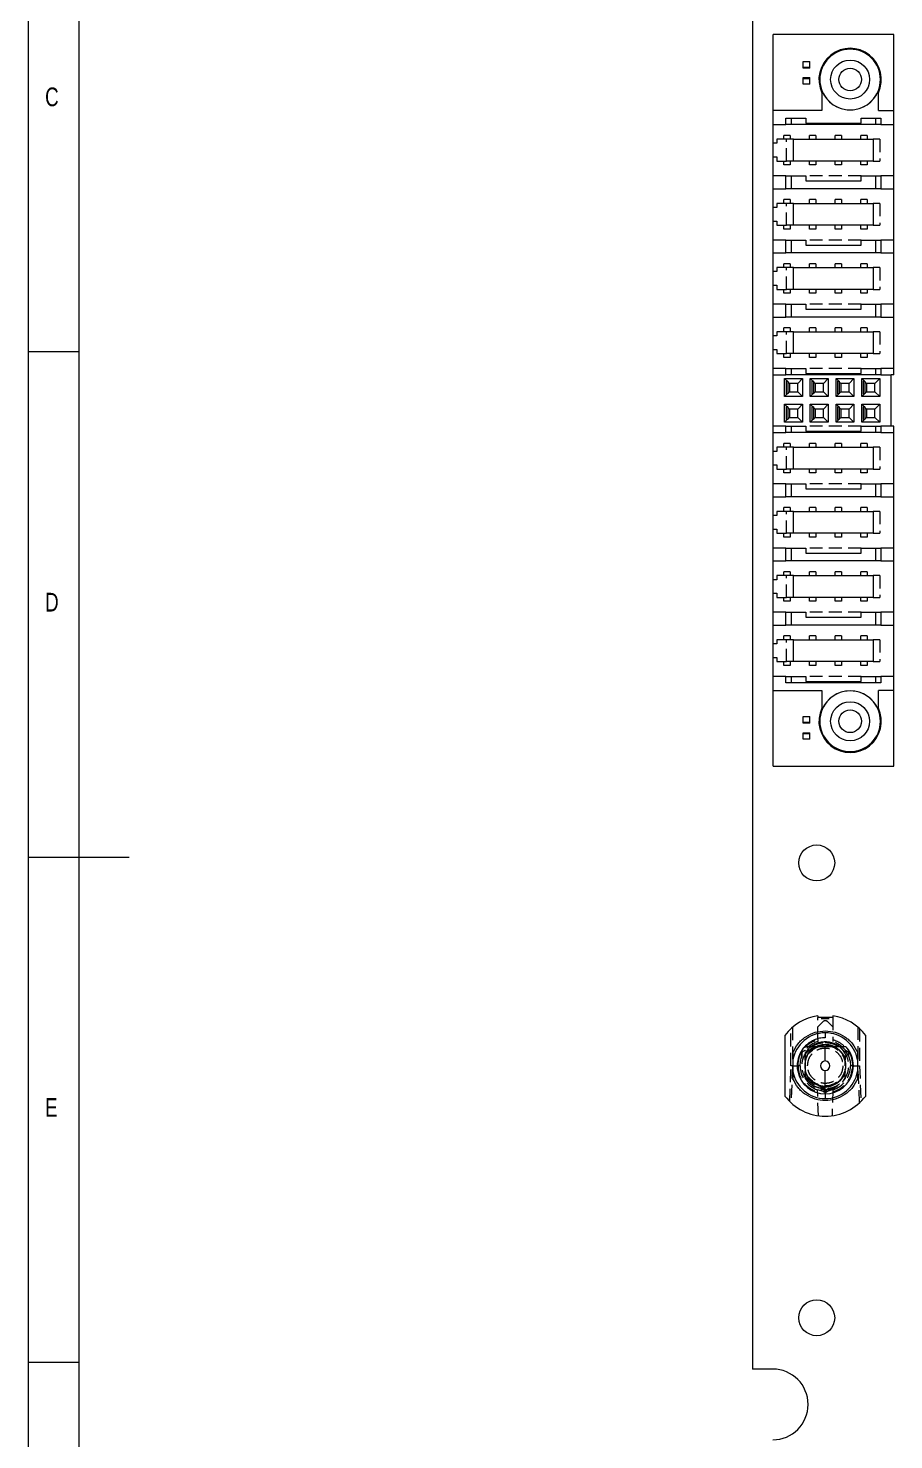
# Model space of a CAD drawing. Header units: millimetres. Extents: x 5 to 589, y 5 to 415.
# Drawn here: x 5 to 90.6, y 152.4 to 292 of the extents above; entities that cross this region are included whole.
import ezdxf

# ---------------------------------------------------------------- set-up
doc = ezdxf.new("R2010")
doc.units = ezdxf.units.MM
doc.linetypes.add('HIDDEN', pattern=[1.905, 1.27, -0.635])
doc.styles.add('SLDTEXTSTYLE0', font='TXT', dxfattribs={"width": 0.75})

msp = doc.modelspace()

# ---------------------------------------------------------------- linework, layer by layer
at = {"color": 7, "linetype": 'Continuous', "lineweight": 0}
for p, q in [((5, 415), (5, 5)), ((10, 410), (10, 10)), ((10, 260), (5, 260)), ((5, 210), (15, 210)), ((10, 160), (5, 160))]:
    msp.add_line(p, q, dxfattribs=at)
at = {"color": 7, "linetype": 'Continuous', "lineweight": 15}
for p, q in [((76.66, 308.32), (76.66, 159.36)), ((90.63, 291.4), (78.7, 291.4)), ((78.7, 283.91), (78.7, 291.4)), ((90.63, 283.91), (90.63, 291.4)), ((83.52, 285.85), (83.52, 283.91)), ((89.11, 283.91), (89.11, 285.85)), ((83.52, 283.91), (78.7, 283.91)), ((78.7, 226.51), (78.7, 283.91)), ((89.11, 283.91), (90.63, 283.91)), ((90.63, 257.75), (90.63, 283.91)), ((79.97, 282.51), (79.97, 283.15)), ((79.97, 283.15), (81.94, 283.15)), ((89.36, 282.51), (79.97, 282.51)), ((80.47, 283.15), (80.47, 282.51)), ((81.94, 283.15), (81.94, 282.64)), ((81.94, 282.64), (87.4, 282.64)), ((87.4, 283.15), (89.36, 283.15)), ((87.4, 282.64), (87.4, 283.15)), ((88.86, 282.51), (88.86, 283.15)), ((89.36, 283.15), (89.36, 282.51)), ((80.73, 278.89), (80.73, 281.05)), ((80.73, 281.05), (88.6, 281.05)), ((88.6, 281.05), (88.6, 278.89)), ((88.6, 278.89), (80.73, 278.89)), ((79.97, 276.16), (79.97, 277.43)), ((79.97, 277.43), (81.94, 277.43)), ((80.47, 277.43), (80.47, 276.16)), ((81.94, 277.43), (81.94, 276.93)), ((81.94, 276.93), (87.4, 276.93)), ((87.4, 276.93), (87.4, 277.43)), ((87.4, 277.43), (89.36, 277.43)), ((88.86, 276.16), (88.86, 277.43)), ((89.36, 277.43), (89.36, 276.16)), ((89.36, 276.16), (79.97, 276.16)), ((80.73, 272.54), (80.73, 274.7)), ((80.73, 274.7), (88.6, 274.7)), ((88.6, 274.7), (88.6, 272.54)), ((88.6, 272.54), (80.73, 272.54)), ((79.97, 269.81), (79.97, 271.08)), ((79.97, 271.08), (81.94, 271.08)), ((80.47, 271.08), (80.47, 269.81)), ((81.94, 271.08), (81.94, 270.58)), ((87.4, 270.58), (87.4, 271.08)), ((87.4, 271.08), (89.36, 271.08)), ((88.86, 269.81), (88.86, 271.08)), ((89.36, 271.08), (89.36, 269.81)), ((89.36, 269.81), (79.97, 269.81)), ((81.94, 270.58), (87.4, 270.58)), ((80.73, 266.19), (80.73, 268.35)), ((80.73, 268.35), (88.6, 268.35)), ((88.6, 268.35), (88.6, 266.19)), ((88.6, 266.19), (80.73, 266.19)), ((79.97, 263.46), (79.97, 264.73)), ((79.97, 264.73), (81.94, 264.73)), ((80.47, 264.73), (80.47, 263.46)), ((81.94, 264.73), (81.94, 264.23)), ((81.94, 264.23), (87.4, 264.23)), ((87.4, 264.73), (89.36, 264.73)), ((87.4, 264.23), (87.4, 264.73)), ((88.86, 263.46), (88.86, 264.73)), ((89.36, 264.73), (89.36, 263.46)), ((89.36, 263.46), (79.97, 263.46)), ((80.73, 259.84), (80.73, 262)), ((80.73, 262), (88.6, 262)), ((88.6, 262), (88.6, 259.84)), ((88.6, 259.84), (80.73, 259.84)), ((79.84, 255.59), (79.84, 257.37)), ((80.32, 256.89), (79.84, 257.37)), ((79.84, 257.37), (81.62, 257.37)), ((79.97, 257.75), (79.97, 258.38)), ((79.97, 258.38), (81.94, 258.38)), ((89.36, 257.75), (79.97, 257.75)), ((80.47, 258.38), (80.47, 257.75)), ((81.14, 256.89), (81.62, 257.37)), ((81.62, 257.37), (81.62, 255.59)), ((81.94, 258.38), (81.94, 257.88)), ((81.94, 257.88), (87.4, 257.88)), ((82.86, 256.89), (82.38, 257.37)), ((82.38, 257.37), (84.16, 257.37)), ((82.38, 255.59), (82.38, 257.37)), ((83.68, 256.89), (84.16, 257.37)), ((84.16, 257.37), (84.16, 255.59)), ((84.92, 255.59), (84.92, 257.37)), ((85.4, 256.89), (84.92, 257.37)), ((84.92, 257.37), (86.7, 257.37)), ((86.22, 256.89), (86.7, 257.37)), ((86.7, 257.37), (86.7, 255.59)), ((87.4, 258.38), (89.36, 258.38)), ((87.4, 257.88), (87.4, 258.38)), ((87.46, 255.59), (87.46, 257.37)), ((87.94, 256.89), (87.46, 257.37)), ((87.46, 257.37), (89.24, 257.37)), ((88.76, 256.89), (89.24, 257.37)), ((88.86, 257.75), (88.86, 258.38)), ((89.24, 257.37), (89.24, 255.59)), ((89.36, 258.38), (89.36, 257.75)), ((90.63, 257.75), (90.38, 257.75)), ((90.38, 252.67), (90.38, 257.75)), ((80.32, 256.07), (79.84, 255.59)), ((80.32, 256.89), (80.32, 256.07)), ((81.14, 256.89), (80.32, 256.89)), ((80.32, 256.07), (81.14, 256.07)), ((81.14, 256.07), (81.14, 256.89)), ((81.62, 255.59), (81.14, 256.07)), ((82.86, 256.07), (82.38, 255.59)), ((83.68, 256.89), (82.86, 256.89)), ((82.86, 256.89), (82.86, 256.07)), ((82.86, 256.07), (83.68, 256.07)), ((83.68, 256.07), (83.68, 256.89)), ((84.16, 255.59), (83.68, 256.07)), ((85.4, 256.07), (84.92, 255.59)), ((85.4, 256.89), (85.4, 256.07)), ((86.22, 256.89), (85.4, 256.89)), ((85.4, 256.07), (86.22, 256.07)), ((86.22, 256.07), (86.22, 256.89)), ((86.7, 255.59), (86.22, 256.07)), ((87.94, 256.07), (87.46, 255.59)), ((87.94, 256.89), (87.94, 256.07)), ((88.76, 256.89), (87.94, 256.89)), ((87.94, 256.07), (88.76, 256.07)), ((88.76, 256.07), (88.76, 256.89)), ((89.24, 255.59), (88.76, 256.07)), ((81.62, 255.59), (79.84, 255.59)), ((79.84, 253.05), (79.84, 254.83)), ((80.32, 254.35), (79.84, 254.83)), ((79.84, 254.83), (81.62, 254.83)), ((80.32, 254.35), (80.32, 253.53)), ((81.14, 254.35), (80.32, 254.35)), ((81.14, 254.35), (81.62, 254.83)), ((81.14, 253.53), (81.14, 254.35)), ((81.62, 254.83), (81.62, 253.05)), ((84.16, 255.59), (82.38, 255.59)), ((82.86, 254.35), (82.38, 254.83)), ((82.38, 254.83), (84.16, 254.83)), ((82.38, 253.05), (82.38, 254.83)), ((83.68, 254.35), (82.86, 254.35)), ((82.86, 254.35), (82.86, 253.53)), ((83.68, 254.35), (84.16, 254.83)), ((83.68, 253.53), (83.68, 254.35)), ((84.16, 254.83), (84.16, 253.05)), ((86.7, 255.59), (84.92, 255.59)), ((84.92, 253.05), (84.92, 254.83)), ((85.4, 254.35), (84.92, 254.83)), ((84.92, 254.83), (86.7, 254.83)), ((85.4, 254.35), (85.4, 253.53)), ((86.22, 254.35), (85.4, 254.35)), ((86.22, 254.35), (86.7, 254.83)), ((86.22, 253.53), (86.22, 254.35)), ((86.7, 254.83), (86.7, 253.05)), ((89.24, 255.59), (87.46, 255.59)), ((87.94, 254.35), (87.46, 254.83)), ((87.46, 254.83), (89.24, 254.83)), ((87.46, 253.05), (87.46, 254.83)), ((88.76, 254.35), (87.94, 254.35)), ((87.94, 254.35), (87.94, 253.53)), ((88.76, 254.35), (89.24, 254.83)), ((88.76, 253.53), (88.76, 254.35)), ((89.24, 254.83), (89.24, 253.05)), ((80.32, 253.53), (79.84, 253.05)), ((81.62, 253.05), (79.84, 253.05)), ((80.32, 253.53), (81.14, 253.53)), ((81.62, 253.05), (81.14, 253.53)), ((82.86, 253.53), (82.38, 253.05)), ((84.16, 253.05), (82.38, 253.05)), ((82.86, 253.53), (83.68, 253.53)), ((84.16, 253.05), (83.68, 253.53)), ((85.4, 253.53), (84.92, 253.05)), ((86.7, 253.05), (84.92, 253.05)), ((85.4, 253.53), (86.22, 253.53)), ((86.7, 253.05), (86.22, 253.53)), ((87.94, 253.53), (87.46, 253.05)), ((89.24, 253.05), (87.46, 253.05)), ((87.94, 253.53), (88.76, 253.53)), ((89.24, 253.05), (88.76, 253.53)), ((79.97, 252.03), (79.97, 252.67)), ((79.97, 252.67), (81.94, 252.67)), ((89.36, 252.03), (79.97, 252.03)), ((80.47, 252.67), (80.47, 252.03)), ((81.94, 252.67), (81.94, 252.16)), ((81.94, 252.16), (87.4, 252.16)), ((87.4, 252.16), (87.4, 252.67)), ((87.4, 252.67), (89.36, 252.67)), ((88.86, 252.03), (88.86, 252.67)), ((89.36, 252.67), (89.36, 252.03)), ((90.63, 252.67), (90.38, 252.67)), ((90.63, 226.51), (90.63, 252.67)), ((80.73, 248.41), (80.73, 250.57)), ((80.73, 250.57), (88.6, 250.57)), ((88.6, 250.57), (88.6, 248.41)), ((88.6, 248.41), (80.73, 248.41)), ((79.97, 245.68), (79.97, 246.95)), ((79.97, 246.95), (81.94, 246.95)), ((80.47, 246.95), (80.47, 245.68)), ((81.94, 246.95), (81.94, 246.45)), ((81.94, 246.45), (87.4, 246.45)), ((87.4, 246.95), (89.36, 246.95)), ((87.4, 246.45), (87.4, 246.95)), ((88.86, 245.68), (88.86, 246.95)), ((89.36, 246.95), (89.36, 245.68)), ((89.36, 245.68), (79.97, 245.68)), ((80.73, 242.06), (80.73, 244.22)), ((80.73, 244.22), (88.6, 244.22)), ((88.6, 244.22), (88.6, 242.06)), ((88.6, 242.06), (80.73, 242.06)), ((79.97, 239.33), (79.97, 240.6)), ((79.97, 240.6), (81.94, 240.6)), ((80.47, 240.6), (80.47, 239.33)), ((81.94, 240.6), (81.94, 240.1)), ((87.4, 240.6), (89.36, 240.6)), ((87.4, 240.1), (87.4, 240.6)), ((88.86, 239.33), (88.86, 240.6)), ((89.36, 240.6), (89.36, 239.33)), ((89.36, 239.33), (79.97, 239.33)), ((81.94, 240.1), (87.4, 240.1)), ((80.73, 235.71), (80.73, 237.87)), ((80.73, 237.87), (88.6, 237.87)), ((88.6, 237.87), (88.6, 235.71)), ((88.6, 235.71), (80.73, 235.71)), ((79.97, 232.98), (79.97, 234.25)), ((79.97, 234.25), (81.94, 234.25)), ((80.47, 234.25), (80.47, 232.98)), ((81.94, 234.25), (81.94, 233.75)), ((81.94, 233.75), (87.4, 233.75)), ((87.4, 234.25), (89.36, 234.25)), ((87.4, 233.75), (87.4, 234.25)), ((88.86, 232.98), (88.86, 234.25)), ((89.36, 234.25), (89.36, 232.98)), ((89.36, 232.98), (79.97, 232.98)), ((80.73, 231.52), (88.6, 231.52)), ((80.73, 229.36), (80.73, 231.52)), ((88.6, 231.52), (88.6, 229.36)), ((88.6, 229.36), (80.73, 229.36)), ((79.97, 227.27), (79.97, 227.9)), ((79.97, 227.9), (81.94, 227.9)), ((80.47, 227.9), (80.47, 227.27)), ((81.94, 227.9), (81.94, 227.4)), ((87.4, 227.9), (89.36, 227.9)), ((87.4, 227.4), (87.4, 227.9)), ((88.86, 227.27), (88.86, 227.9)), ((89.36, 227.9), (89.36, 227.27)), ((78.7, 226.51), (83.52, 226.51)), ((78.7, 219.01), (78.7, 226.51)), ((89.36, 227.27), (79.97, 227.27)), ((81.94, 227.4), (87.4, 227.4)), ((83.52, 226.51), (83.52, 224.57)), ((89.11, 224.57), (89.11, 226.51)), ((90.63, 226.51), (89.11, 226.51)), ((90.63, 219.01), (90.63, 226.51)), ((78.7, 219.01), (90.63, 219.01)), ((83.11, 194.32), (83.11, 194.15)), ((84.61, 194.15), (83.11, 194.15)), ((84.61, 194.32), (84.61, 194.15)), ((79.86, 192.38), (79.86, 186.38)), ((83.86, 192.63), (83.86, 192.15)), ((87.86, 186.38), (87.86, 192.38)), ((83.86, 189.84), (83.86, 191.25)), ((83.86, 186.6), (83.86, 188.91)), ((83.86, 186.6), (83.86, 186.13)), ((78.66, 159.36), (76.66, 159.36))]:
    msp.add_line(p, q, dxfattribs=at)
at = {"color": 7, "linetype": 'HIDDEN', "lineweight": 0}
for p, q in [((81.68, 288.09), (81.68, 288.74)), ((81.68, 288.74), (82.32, 288.74)), ((81.68, 288.18), (82.32, 288.18)), ((82.32, 288.09), (81.68, 288.09)), ((82.32, 288.09), (82.32, 288.74)), ((81.68, 286.5), (81.68, 287.15)), ((81.68, 287.15), (82.32, 287.15)), ((81.68, 287.06), (82.32, 287.06)), ((82.32, 286.5), (81.68, 286.5)), ((82.32, 286.5), (82.32, 287.15)), ((78.7, 282.51), (79.97, 282.51)), ((89.36, 282.51), (90.63, 282.51)), ((80.03, 281.05), (79.08, 281.05)), ((79.08, 281.05), (79.08, 280.65)), ((80.39, 281.43), (79.75, 281.43)), ((79.75, 281.05), (79.75, 281.43)), ((80.73, 281.05), (80.03, 281.05)), ((80.03, 278.89), (80.03, 281.05)), ((80.39, 281.43), (80.39, 281.05)), ((82.29, 281.05), (82.29, 281.43)), ((82.93, 281.43), (82.29, 281.43)), ((82.93, 281.43), (82.93, 281.05)), ((85.47, 281.43), (84.83, 281.43)), ((84.83, 281.05), (84.83, 281.43)), ((85.47, 281.43), (85.47, 281.05)), ((87.37, 281.05), (87.37, 281.43)), ((88.01, 281.43), (87.37, 281.43)), ((88.01, 281.43), (88.01, 281.05)), ((89.24, 281.05), (88.6, 281.05)), ((89.24, 281.05), (89.24, 278.89)), ((79.08, 280.65), (78.7, 280.65)), ((78.7, 279.3), (79.08, 279.3)), ((79.08, 279.3), (79.08, 278.89)), ((79.08, 278.89), (80.03, 278.89)), ((79.75, 278.51), (79.75, 278.89)), ((80.39, 278.51), (79.75, 278.51)), ((80.73, 278.89), (80.03, 278.89)), ((80.39, 278.89), (80.39, 278.51)), ((82.29, 278.51), (82.29, 278.89)), ((82.93, 278.51), (82.29, 278.51)), ((82.93, 278.89), (82.93, 278.51)), ((84.83, 278.51), (84.83, 278.89)), ((85.47, 278.51), (84.83, 278.51)), ((85.47, 278.89), (85.47, 278.51)), ((87.37, 278.51), (87.37, 278.89)), ((88.01, 278.51), (87.37, 278.51)), ((88.01, 278.89), (88.01, 278.51)), ((88.6, 278.89), (89.24, 278.89)), ((79.97, 277.43), (78.7, 277.43)), ((87.4, 277.43), (81.94, 277.43)), ((90.63, 277.43), (89.36, 277.43)), ((78.7, 276.16), (79.97, 276.16)), ((89.36, 276.16), (90.63, 276.16)), ((79.08, 274.3), (78.7, 274.3)), ((80.03, 274.7), (79.08, 274.7)), ((79.08, 274.7), (79.08, 274.3)), ((79.75, 274.7), (79.75, 275.08)), ((80.39, 275.08), (79.75, 275.08)), ((80.73, 274.7), (80.03, 274.7)), ((80.03, 272.54), (80.03, 274.7)), ((80.39, 275.08), (80.39, 274.7)), ((82.29, 274.7), (82.29, 275.08)), ((82.93, 275.08), (82.29, 275.08)), ((82.93, 275.08), (82.93, 274.7)), ((85.47, 275.08), (84.83, 275.08)), ((84.83, 274.7), (84.83, 275.08)), ((85.47, 275.08), (85.47, 274.7)), ((88.01, 275.08), (87.37, 275.08)), ((87.37, 274.7), (87.37, 275.08)), ((88.01, 275.08), (88.01, 274.7)), ((89.24, 274.7), (88.6, 274.7)), ((89.24, 274.7), (89.24, 272.54)), ((78.7, 272.95), (79.08, 272.95)), ((79.08, 272.95), (79.08, 272.54)), ((79.08, 272.54), (80.03, 272.54)), ((79.75, 272.16), (79.75, 272.54)), ((80.73, 272.54), (80.03, 272.54)), ((80.39, 272.54), (80.39, 272.16)), ((82.29, 272.16), (82.29, 272.54)), ((82.93, 272.54), (82.93, 272.16)), ((84.83, 272.16), (84.83, 272.54)), ((85.47, 272.54), (85.47, 272.16)), ((87.37, 272.16), (87.37, 272.54)), ((88.01, 272.54), (88.01, 272.16)), ((88.6, 272.54), (89.24, 272.54)), ((79.97, 271.08), (78.7, 271.08)), ((80.39, 272.16), (79.75, 272.16)), ((87.4, 271.08), (81.94, 271.08)), ((82.93, 272.16), (82.29, 272.16)), ((85.47, 272.16), (84.83, 272.16)), ((88.01, 272.16), (87.37, 272.16)), ((90.63, 271.08), (89.36, 271.08)), ((78.7, 269.81), (79.97, 269.81)), ((89.36, 269.81), (90.63, 269.81)), ((80.03, 268.35), (79.08, 268.35)), ((79.08, 268.35), (79.08, 267.95)), ((79.75, 268.35), (79.75, 268.73)), ((80.39, 268.73), (79.75, 268.73)), ((80.73, 268.35), (80.03, 268.35)), ((80.03, 266.19), (80.03, 268.35)), ((80.39, 268.73), (80.39, 268.35)), ((82.93, 268.73), (82.29, 268.73)), ((82.29, 268.35), (82.29, 268.73)), ((82.93, 268.73), (82.93, 268.35)), ((85.47, 268.73), (84.83, 268.73)), ((84.83, 268.35), (84.83, 268.73)), ((85.47, 268.73), (85.47, 268.35)), ((87.37, 268.35), (87.37, 268.73)), ((88.01, 268.73), (87.37, 268.73)), ((88.01, 268.73), (88.01, 268.35)), ((89.24, 268.35), (88.6, 268.35)), ((89.24, 268.35), (89.24, 266.19)), ((79.08, 267.95), (78.7, 267.95)), ((78.7, 266.6), (79.08, 266.6)), ((79.08, 266.6), (79.08, 266.19)), ((79.08, 266.19), (80.03, 266.19)), ((79.75, 265.81), (79.75, 266.19)), ((80.39, 265.81), (79.75, 265.81)), ((80.73, 266.19), (80.03, 266.19)), ((80.39, 266.19), (80.39, 265.81)), ((82.29, 265.81), (82.29, 266.19)), ((82.93, 265.81), (82.29, 265.81)), ((82.93, 266.19), (82.93, 265.81)), ((84.83, 265.81), (84.83, 266.19)), ((85.47, 265.81), (84.83, 265.81)), ((85.47, 266.19), (85.47, 265.81)), ((87.37, 265.81), (87.37, 266.19)), ((88.01, 265.81), (87.37, 265.81)), ((88.01, 266.19), (88.01, 265.81)), ((88.6, 266.19), (89.24, 266.19)), ((79.97, 264.73), (78.7, 264.73)), ((87.4, 264.73), (81.94, 264.73)), ((90.63, 264.73), (89.36, 264.73)), ((78.7, 263.46), (79.97, 263.46)), ((89.36, 263.46), (90.63, 263.46)), ((79.08, 261.6), (78.7, 261.6)), ((80.03, 262), (79.08, 262)), ((79.08, 262), (79.08, 261.6)), ((80.39, 262.38), (79.75, 262.38)), ((79.75, 262), (79.75, 262.38)), ((80.03, 259.84), (80.03, 262)), ((80.73, 262), (80.03, 262)), ((80.39, 262.38), (80.39, 262)), ((82.93, 262.38), (82.29, 262.38)), ((82.29, 262), (82.29, 262.38)), ((82.93, 262.38), (82.93, 262)), ((84.83, 262), (84.83, 262.38)), ((85.47, 262.38), (84.83, 262.38)), ((85.47, 262.38), (85.47, 262)), ((87.37, 262), (87.37, 262.38)), ((88.01, 262.38), (87.37, 262.38)), ((88.01, 262.38), (88.01, 262)), ((89.24, 262), (88.6, 262)), ((89.24, 262), (89.24, 259.84)), ((78.7, 260.25), (79.08, 260.25)), ((79.08, 260.25), (79.08, 259.84)), ((79.08, 259.84), (80.03, 259.84)), ((79.75, 259.46), (79.75, 259.84)), ((80.73, 259.84), (80.03, 259.84)), ((80.39, 259.84), (80.39, 259.46)), ((82.29, 259.46), (82.29, 259.84)), ((82.93, 259.84), (82.93, 259.46)), ((84.83, 259.46), (84.83, 259.84)), ((85.47, 259.84), (85.47, 259.46)), ((87.37, 259.46), (87.37, 259.84)), ((88.01, 259.84), (88.01, 259.46)), ((88.6, 259.84), (89.24, 259.84)), ((80.39, 259.46), (79.75, 259.46)), ((82.93, 259.46), (82.29, 259.46)), ((85.47, 259.46), (84.83, 259.46)), ((88.01, 259.46), (87.37, 259.46)), ((79.97, 258.38), (78.7, 258.38)), ((78.7, 257.75), (79.97, 257.75)), ((80.16, 257.1), (79.98, 257.1)), ((79.98, 257.1), (79.98, 255.86)), ((80.16, 257.1), (80.16, 255.86)), ((87.4, 258.38), (81.94, 258.38)), ((82.7, 257.1), (82.52, 257.1)), ((82.52, 257.1), (82.52, 255.86)), ((82.7, 257.1), (82.7, 255.86)), ((85.24, 257.1), (85.06, 257.1)), ((85.06, 257.1), (85.06, 255.86)), ((85.24, 257.1), (85.24, 255.86)), ((87.78, 257.1), (87.6, 257.1)), ((87.6, 257.1), (87.6, 255.86)), ((87.78, 257.1), (87.78, 255.86)), ((90.63, 258.38), (89.36, 258.38)), ((89.36, 257.75), (90.38, 257.75)), ((80.16, 255.86), (79.98, 255.86)), ((82.7, 255.86), (82.52, 255.86)), ((85.24, 255.86), (85.06, 255.86)), ((87.78, 255.86), (87.6, 255.86)), ((80.16, 254.56), (79.98, 254.56)), ((79.98, 254.56), (79.98, 253.32)), ((80.16, 254.56), (80.16, 253.32)), ((82.7, 254.56), (82.52, 254.56)), ((82.52, 254.56), (82.52, 253.32)), ((82.7, 254.56), (82.7, 253.32)), ((85.24, 254.56), (85.06, 254.56)), ((85.06, 254.56), (85.06, 253.32)), ((85.24, 254.56), (85.24, 253.32)), ((87.78, 254.56), (87.6, 254.56)), ((87.6, 254.56), (87.6, 253.32)), ((87.78, 254.56), (87.78, 253.32)), ((80.16, 253.32), (79.98, 253.32)), ((82.7, 253.32), (82.52, 253.32)), ((85.24, 253.32), (85.06, 253.32)), ((87.78, 253.32), (87.6, 253.32)), ((79.97, 252.67), (78.7, 252.67)), ((78.7, 252.03), (79.97, 252.03)), ((87.4, 252.67), (81.94, 252.67)), ((90.38, 252.67), (89.36, 252.67)), ((89.36, 252.03), (90.63, 252.03)), ((79.08, 250.17), (78.7, 250.17)), ((80.03, 250.57), (79.08, 250.57)), ((79.08, 250.57), (79.08, 250.17)), ((79.75, 250.57), (79.75, 250.95)), ((80.39, 250.95), (79.75, 250.95)), ((80.03, 248.41), (80.03, 250.57)), ((80.73, 250.57), (80.03, 250.57)), ((80.39, 250.95), (80.39, 250.57)), ((82.93, 250.95), (82.29, 250.95)), ((82.29, 250.57), (82.29, 250.95)), ((82.93, 250.95), (82.93, 250.57)), ((85.47, 250.95), (84.83, 250.95)), ((84.83, 250.57), (84.83, 250.95)), ((85.47, 250.95), (85.47, 250.57)), ((87.37, 250.57), (87.37, 250.95)), ((88.01, 250.95), (87.37, 250.95)), ((88.01, 250.95), (88.01, 250.57)), ((89.24, 250.57), (88.6, 250.57)), ((89.24, 250.57), (89.24, 248.41)), ((78.7, 248.82), (79.08, 248.82)), ((79.08, 248.82), (79.08, 248.41)), ((79.08, 248.41), (80.03, 248.41)), ((79.75, 248.03), (79.75, 248.41)), ((80.39, 248.03), (79.75, 248.03)), ((80.73, 248.41), (80.03, 248.41)), ((80.39, 248.41), (80.39, 248.03)), ((82.29, 248.03), (82.29, 248.41)), ((82.93, 248.03), (82.29, 248.03)), ((82.93, 248.41), (82.93, 248.03)), ((84.83, 248.03), (84.83, 248.41)), ((85.47, 248.03), (84.83, 248.03)), ((85.47, 248.41), (85.47, 248.03)), ((87.37, 248.03), (87.37, 248.41)), ((88.01, 248.03), (87.37, 248.03)), ((88.01, 248.41), (88.01, 248.03)), ((88.6, 248.41), (89.24, 248.41)), ((79.97, 246.95), (78.7, 246.95)), ((87.4, 246.95), (81.94, 246.95)), ((90.63, 246.95), (89.36, 246.95)), ((78.7, 245.68), (79.97, 245.68)), ((80.39, 244.6), (79.75, 244.6)), ((79.75, 244.22), (79.75, 244.6)), ((80.39, 244.6), (80.39, 244.22)), ((82.29, 244.22), (82.29, 244.6)), ((82.93, 244.6), (82.29, 244.6)), ((82.93, 244.6), (82.93, 244.22)), ((84.83, 244.22), (84.83, 244.6)), ((85.47, 244.6), (84.83, 244.6)), ((85.47, 244.6), (85.47, 244.22)), ((87.37, 244.22), (87.37, 244.6)), ((88.01, 244.6), (87.37, 244.6)), ((88.01, 244.6), (88.01, 244.22)), ((89.36, 245.68), (90.63, 245.68)), ((79.08, 243.82), (78.7, 243.82)), ((80.03, 244.22), (79.08, 244.22)), ((79.08, 244.22), (79.08, 243.82)), ((80.73, 244.22), (80.03, 244.22)), ((80.03, 242.06), (80.03, 244.22)), ((89.24, 244.22), (88.6, 244.22)), ((89.24, 244.22), (89.24, 242.06)), ((78.7, 242.47), (79.08, 242.47)), ((79.08, 242.47), (79.08, 242.06)), ((79.08, 242.06), (80.03, 242.06)), ((79.75, 241.68), (79.75, 242.06)), ((80.39, 241.68), (79.75, 241.68)), ((80.73, 242.06), (80.03, 242.06)), ((80.39, 242.06), (80.39, 241.68)), ((82.29, 241.68), (82.29, 242.06)), ((82.93, 241.68), (82.29, 241.68)), ((82.93, 242.06), (82.93, 241.68)), ((84.83, 241.68), (84.83, 242.06)), ((85.47, 241.68), (84.83, 241.68)), ((85.47, 242.06), (85.47, 241.68)), ((87.37, 241.68), (87.37, 242.06)), ((88.01, 241.68), (87.37, 241.68)), ((88.01, 242.06), (88.01, 241.68)), ((88.6, 242.06), (89.24, 242.06)), ((79.97, 240.6), (78.7, 240.6)), ((87.4, 240.6), (81.94, 240.6)), ((90.63, 240.6), (89.36, 240.6)), ((78.7, 239.33), (79.97, 239.33)), ((89.36, 239.33), (90.63, 239.33)), ((79.08, 237.47), (78.7, 237.47)), ((79.08, 237.87), (79.08, 237.47)), ((80.03, 237.87), (79.08, 237.87)), ((80.39, 238.25), (79.75, 238.25)), ((79.75, 237.87), (79.75, 238.25)), ((80.73, 237.87), (80.03, 237.87)), ((80.03, 235.71), (80.03, 237.87)), ((80.39, 238.25), (80.39, 237.87)), ((82.29, 237.87), (82.29, 238.25)), ((82.93, 238.25), (82.29, 238.25)), ((82.93, 238.25), (82.93, 237.87)), ((85.47, 238.25), (84.83, 238.25)), ((84.83, 237.87), (84.83, 238.25)), ((85.47, 238.25), (85.47, 237.87)), ((87.37, 237.87), (87.37, 238.25)), ((88.01, 238.25), (87.37, 238.25)), ((88.01, 238.25), (88.01, 237.87)), ((89.24, 237.87), (88.6, 237.87)), ((89.24, 237.87), (89.24, 235.71)), ((78.7, 236.12), (79.08, 236.12)), ((79.08, 236.12), (79.08, 235.71)), ((79.08, 235.71), (80.03, 235.71)), ((79.75, 235.33), (79.75, 235.71)), ((80.39, 235.33), (79.75, 235.33)), ((80.73, 235.71), (80.03, 235.71)), ((80.39, 235.71), (80.39, 235.33)), ((82.29, 235.33), (82.29, 235.71)), ((82.93, 235.33), (82.29, 235.33)), ((82.93, 235.71), (82.93, 235.33)), ((84.83, 235.33), (84.83, 235.71)), ((85.47, 235.33), (84.83, 235.33)), ((85.47, 235.71), (85.47, 235.33)), ((87.37, 235.33), (87.37, 235.71)), ((88.01, 235.33), (87.37, 235.33)), ((88.01, 235.71), (88.01, 235.33)), ((88.6, 235.71), (89.24, 235.71)), ((79.97, 234.25), (78.7, 234.25)), ((87.4, 234.25), (81.94, 234.25)), ((90.63, 234.25), (89.36, 234.25)), ((78.7, 232.98), (79.97, 232.98)), ((80.39, 231.9), (79.75, 231.9)), ((79.75, 231.52), (79.75, 231.9)), ((80.39, 231.9), (80.39, 231.52)), ((82.29, 231.52), (82.29, 231.9)), ((82.93, 231.9), (82.29, 231.9)), ((82.93, 231.9), (82.93, 231.52)), ((84.83, 231.52), (84.83, 231.9)), ((85.47, 231.9), (84.83, 231.9)), ((85.47, 231.9), (85.47, 231.52)), ((87.37, 231.52), (87.37, 231.9)), ((88.01, 231.9), (87.37, 231.9)), ((88.01, 231.9), (88.01, 231.52)), ((89.36, 232.98), (90.63, 232.98)), ((79.08, 231.12), (78.7, 231.12)), ((79.08, 231.52), (79.08, 231.12)), ((80.03, 231.52), (79.08, 231.52)), ((80.73, 231.52), (80.03, 231.52)), ((80.03, 229.36), (80.03, 231.52)), ((89.24, 231.52), (88.6, 231.52)), ((89.24, 231.52), (89.24, 229.36)), ((78.7, 229.77), (79.08, 229.77)), ((79.08, 229.77), (79.08, 229.36)), ((79.08, 229.36), (80.03, 229.36)), ((79.75, 228.98), (79.75, 229.36)), ((80.73, 229.36), (80.03, 229.36)), ((80.39, 229.36), (80.39, 228.98)), ((82.29, 228.98), (82.29, 229.36)), ((82.93, 229.36), (82.93, 228.98)), ((84.83, 228.98), (84.83, 229.36)), ((85.47, 229.36), (85.47, 228.98)), ((87.37, 228.98), (87.37, 229.36)), ((88.01, 229.36), (88.01, 228.98)), ((88.6, 229.36), (89.24, 229.36)), ((79.97, 227.9), (78.7, 227.9)), ((80.39, 228.98), (79.75, 228.98)), ((87.4, 227.9), (81.94, 227.9)), ((82.93, 228.98), (82.29, 228.98)), ((85.47, 228.98), (84.83, 228.98)), ((88.01, 228.98), (87.37, 228.98)), ((90.63, 227.9), (89.36, 227.9)), ((81.68, 223.92), (82.32, 223.92)), ((81.68, 223.27), (81.68, 223.92)), ((82.32, 223.27), (82.32, 223.92)), ((81.68, 223.36), (82.32, 223.36)), ((82.32, 223.27), (81.68, 223.27)), ((81.68, 222.33), (82.32, 222.33)), ((81.68, 221.68), (81.68, 222.33)), ((81.68, 222.24), (82.32, 222.24)), ((82.32, 221.68), (82.32, 222.33)), ((82.32, 221.68), (81.68, 221.68)), ((83.11, 191.97), (83.11, 194.15)), ((84.61, 194.15), (84.61, 191.97)), ((80.46, 189.38), (80.46, 193.05)), ((80.61, 193.18), (80.61, 190.03)), ((83.11, 193.21), (83.68, 193.79)), ((84.03, 193.79), (84.61, 193.21)), ((87.11, 190.03), (87.11, 193.18)), ((87.25, 193.05), (87.25, 189.38)), ((81.55, 190.34), (81.49, 190.14)), ((81.55, 190.34), (81.55, 190.65)), ((82.07, 190.88), (81.88, 190.65)), ((82.03, 190.83), (81.88, 190.65)), ((81.88, 190.65), (81.88, 189.69)), ((81.88, 190.38), (81.88, 190.03)), ((81.88, 190.03), (81.88, 190.38)), ((82.04, 190.34), (81.88, 190.03)), ((81.88, 189.94), (82.03, 190.26)), ((82.03, 190.26), (81.88, 189.94)), ((85.25, 191.27), (85.83, 190.65)), ((85.54, 190.6), (85.83, 190.03)), ((85.54, 190.6), (85.83, 190.03)), ((85.83, 190.65), (85.63, 190.89)), ((85.67, 190.28), (85.83, 189.94)), ((85.83, 189.94), (85.67, 190.28)), ((85.83, 190.03), (85.71, 190.27)), ((85.83, 190.38), (85.83, 190.03)), ((85.84, 190.9), (86.12, 190.74)), ((86.17, 190.34), (85.84, 190.9)), ((80.34, 185.83), (80.46, 189.38)), ((80.61, 189.38), (80.46, 189.38)), ((80.61, 189.38), (80.48, 185.69)), ((80.61, 189.38), (81.16, 189.38)), ((81.36, 189.38), (81.16, 189.38)), ((81.88, 189.69), (81.88, 189.06)), ((81.88, 189.06), (81.88, 188.31)), ((82.14, 188.26), (81.88, 188.81)), ((81.88, 188.81), (82.14, 188.26)), ((82.14, 188.26), (81.88, 188.81)), ((81.88, 188.81), (82.14, 188.26)), ((81.88, 188.73), (81.88, 188.11)), ((81.88, 188.31), (81.88, 188.73)), ((81.88, 188.73), (82.09, 188.32)), ((85.83, 188.81), (85.47, 188.11)), ((85.83, 188.73), (85.57, 188.21)), ((85.57, 188.21), (85.83, 188.73)), ((85.83, 188.73), (85.57, 188.21)), ((85.83, 188.81), (85.58, 188.28)), ((85.58, 188.28), (85.83, 188.81)), ((85.83, 188.81), (85.58, 188.28)), ((85.58, 188.28), (85.83, 188.81)), ((85.6, 188.28), (85.83, 188.73)), ((85.83, 188.81), (85.61, 188.34)), ((85.61, 188.34), (85.83, 188.81)), ((85.83, 189.69), (85.83, 189.94)), ((85.83, 189.46), (85.83, 189.69)), ((85.83, 189.38), (85.83, 189.65)), ((85.83, 188.81), (85.83, 189.06)), ((85.83, 188.11), (85.83, 188.73)), ((86.56, 189.38), (86.36, 189.38)), ((86.56, 189.38), (87.11, 189.38)), ((86.58, 188.85), (86.58, 188.85)), ((87.24, 185.69), (87.11, 189.38)), ((87.11, 189.38), (87.25, 189.38)), ((87.25, 189.38), (87.38, 185.83)), ((81.88, 188.11), (82.11, 187.83)), ((82.4, 187.55), (82.68, 187.34)), ((85.67, 187.91), (85.83, 188.11)), ((85.72, 187.97), (85.83, 188.11)), ((85.83, 188.38), (85.83, 188.11)), ((83.06, 187.02), (83.53, 186.9)), ((83.18, 184.42), (83.09, 187)), ((83.53, 186.9), (83.09, 187)), ((83.81, 186.74), (83.53, 186.9)), ((83.53, 186.9), (84.18, 186.9)), ((83.59, 187.06), (83.86, 187.03)), ((83.86, 187.03), (84.18, 187.07)), ((83.86, 187.03), (84.17, 187.07)), ((84.18, 186.9), (83.91, 186.74)), ((84.18, 186.9), (84.87, 187.12)), ((84.62, 187), (84.18, 186.9)), ((84.62, 187), (84.53, 184.42))]:
    msp.add_line(p, q, dxfattribs=at)
at = {"color": 7, "linetype": 'HIDDEN', "lineweight": 0, "flags": 128}
for points in [[(81.36, 189.38), (81.4, 189.84), (81.55, 190.34)], [(81.88, 190.65), (81.88, 190.65)], [(81.88, 190.65), (81.88, 190.65)], [(81.88, 190.65), (81.88, 190.65)], [(81.88, 190.65), (81.88, 190.65)], [(81.88, 190.65), (81.88, 190.65)], [(81.88, 190.65), (81.88, 190.65)], [(81.88, 190.65), (81.88, 190.65)], [(81.88, 190.65), (81.88, 190.65)], [(83.08, 191.31), (83.11, 191.31), (83.12, 191.31), (83.12, 191.31), (83.12, 191.31), (83.12, 191.31), (83.12, 191.31), (83.12, 191.31), (83.12, 191.31), (83.12, 191.31), (83.12, 191.31), (83.12, 191.31), (83.12, 191.31), (83.12, 191.31), (83.12, 191.31), (83.12, 191.31), (83.12, 191.31), (83.12, 191.31), (83.12, 191.31), (83.12, 191.31), (83.12, 191.31), (83.12, 191.31), (83.12, 191.31), (83.12, 191.31), (83.12, 191.31), (83.12, 191.31), (83.12, 191.31), (83.12, 191.31), (83.12, 191.31), (83.12, 191.31), (83.12, 191.31), (83.12, 191.31), (82.99, 191.24), (82.83, 191.16)], [(85.83, 190.65), (85.83, 190.65)], [(86.17, 190.34), (86.31, 189.84), (86.36, 189.37)], [(81.88, 189.69), (81.88, 189.69)], [(81.88, 189.06), (81.88, 189.06)], [(85.83, 189.94), (85.83, 189.94)], [(85.83, 189.94), (85.83, 189.94)], [(85.83, 189.94), (85.83, 189.94)], [(85.83, 189.94), (85.83, 189.94)], [(85.83, 189.94), (85.83, 189.94)], [(85.83, 188.81), (85.83, 188.81)], [(85.83, 188.81), (85.83, 188.81)], [(85.83, 188.81), (85.83, 188.81)], [(85.83, 188.81), (85.83, 188.81)], [(85.83, 188.81), (85.83, 188.81)], [(85.83, 188.81), (85.83, 188.81)], [(85.83, 188.81), (85.83, 188.81)], [(85.83, 188.81), (85.83, 188.81)], [(81.88, 188.11), (81.88, 188.11)], [(81.88, 188.11), (81.88, 188.11)], [(81.88, 188.11), (81.88, 188.11)], [(81.88, 188.11), (81.88, 188.11)], [(81.88, 188.11), (81.88, 188.11)], [(81.88, 188.11), (81.88, 188.11)], [(81.88, 188.11), (81.88, 188.11)], [(82.08, 188.35), (82.08, 188.35)], [(82.83, 187.6), (82.83, 187.6)], [(85.83, 188.11), (85.83, 188.11)]]:
    msp.add_lwpolyline(points, dxfattribs=at)
at = {"color": 7, "linetype": 'Continuous', "lineweight": 15}
for centre, radius in [((86.32, 286.96), 1.93), ((86.32, 286.96), 1.12), ((86.32, 223.46), 1.93), ((86.32, 223.46), 1.12), ((83.01, 209.44), 1.78), ((83.01, 164.44), 1.78)]:
    msp.add_circle(centre, radius, dxfattribs=at)
at = {"color": 7, "linetype": 'HIDDEN', "lineweight": 0}
msp.add_circle((83.86, 189.38), 2, dxfattribs=at)
at = {"color": 7, "linetype": 'Continuous', "lineweight": 15}
for centre, radius, start, end in [((86.32, 286.96), 3.09, 334.8704, 205.1296), ((86.32, 286.96), 3, 90, 270), ((86.32, 286.96), 3, 270, 90), ((86.32, 286.96), 3.01, 201.649, 338.351), ((86.32, 223.46), 3, 90, 270), ((86.32, 223.46), 3.01, 21.649, 158.351), ((86.32, 223.46), 3, 270, 90), ((86.32, 223.46), 3.09, 154.8704, 25.1296), ((83.86, 189.38), 5, 98.6269, 143.1301), ((83.86, 189.38), 5, 36.8699, 81.3731), ((83.86, 189.38), 3.25, 90, 169.9367), ((83.86, 189.38), 3.25, 10.0633, 90), ((83.86, 189.38), 2.78, 137.4934, 169.1071), ((83.86, 189.38), 2.78, 10.8932, 42.5066), ((83.86, 189.38), 3.25, 190.0633, 270), ((83.86, 189.38), 2.78, 169.1067, 190.8938), ((83.86, 189.38), 2.78, 190.8929, 270), ((83.86, 189.38), 0.465, 90, 270), ((83.86, 189.38), 0.465, 270, 90), ((83.86, 189.38), 2.78, 270, 349.1071), ((83.86, 189.38), 3.25, 270, 349.9367), ((83.86, 189.38), 2.78, 349.1068, 10.8929), ((83.86, 189.38), 5, 216.8699, 323.1301), ((78.66, 155.86), 3.5, 270, 90)]:
    msp.add_arc(centre, radius, start, end, dxfattribs=at)
at = {"color": 7, "linetype": 'HIDDEN', "lineweight": 0}
for radius, start, end in [(2.5, 107.4576, 142.5798), (2.35, 53.5058, 147.1851), (2.5, 37.4202, 72.5424), (2.5, 180, 252.1843), (2.5, 287.8157, 0)]:
    msp.add_arc((83.86, 189.38), radius, start, end, dxfattribs=at)
at = {"color": 7, "linetype": 'Continuous', "lineweight": 15}
for points, knots in [([(80.66, 190.67), (80.81, 190.97), (81.12, 191.58), (81.9, 192.28), (82.84, 192.74), (83.53, 192.8), (83.86, 192.83)], [0, 0, 0, 0, 0.244391, 0.499999, 0.755608, 1, 1, 1, 1]), ([(83.86, 192.83), (84.2, 192.8), (84.88, 192.74), (85.82, 192.28), (86.6, 191.58), (86.91, 190.97), (87.06, 190.67)], [0, 0, 0, 0, 0.244423, 0.499998, 0.755576, 1, 1, 1, 1]), ([(83.86, 192.15), (83.67, 192.14), (83.28, 192.12), (82.73, 191.93), (82.23, 191.65), (81.95, 191.39), (81.81, 191.25)], [0, 0, 0, 0, 0.249998, 0.5, 0.750002, 1, 1, 1, 1]), ([(80.66, 190.67), (80.66, 190.53), (80.66, 190.36), (80.66, 190.17), (80.66, 190.09), (80.66, 190.03), (80.66, 189.99), (80.66, 189.97), (80.66, 189.95), (80.66, 189.95), (80.66, 189.95), (80.66, 189.95)], [0, 0, 0, 0, 0.52193, 0.674704, 0.779639, 0.851731, 0.901666, 0.954564, 0.975881, 0.993095, 1, 1, 1, 1]), ([(83.86, 191.25), (83.66, 191.25), (83.16, 191.25), (82.48, 191.25), (82.03, 191.25), (81.81, 191.25)], [0, 0, 0, 0, 0.246527, 0.63814, 1, 1, 1, 1]), ([(85.9, 191.25), (85.47, 191.25), (84.86, 191.25), (84.07, 191.25), (83.86, 191.25)], [0, 0, 0, 0, 0.725759, 1, 1, 1, 1]), ([(87.06, 190.67), (87.06, 190.53), (87.06, 190.36), (87.06, 190.17), (87.06, 190.09), (87.06, 190.03), (87.06, 189.99), (87.06, 189.97), (87.06, 189.95), (87.06, 189.95), (87.06, 189.95), (87.06, 189.95)], [0, 0, 0, 0, 0.52193, 0.674704, 0.779639, 0.851731, 0.901666, 0.954564, 0.975881, 0.993095, 1, 1, 1, 1]), ([(80.66, 189.95), (80.66, 189.77), (80.66, 189.42), (80.66, 189.03), (80.66, 188.83), (80.66, 188.81)], [0, 0, 0, 0, 0.469102, 0.939615, 1, 1, 1, 1]), ([(80.66, 188.81), (80.66, 188.81), (80.66, 188.81), (80.66, 188.8), (80.66, 188.75), (80.66, 188.56), (80.66, 188.32), (80.66, 188.13), (80.66, 188.09)], [0, 0, 0, 0, 0.01693, 0.039302, 0.081695, 0.236196, 0.85216, 1, 1, 1, 1]), ([(81.13, 189.9), (81.13, 189.61), (81.13, 189.26), (81.13, 188.92), (81.13, 188.85)], [0, 0, 0, 0, 0.821496, 1, 1, 1, 1]), ([(86.58, 188.85), (86.58, 189.14), (86.58, 189.5), (86.58, 189.84), (86.58, 189.9)], [0, 0, 0, 0, 0.821487, 1, 1, 1, 1]), ([(87.06, 189.95), (87.06, 189.77), (87.06, 189.42), (87.06, 189.03), (87.06, 188.83), (87.06, 188.81)], [0, 0, 0, 0, 0.469102, 0.939615, 1, 1, 1, 1]), ([(87.06, 188.81), (87.06, 188.81), (87.06, 188.81), (87.06, 188.8), (87.06, 188.75), (87.06, 188.56), (87.06, 188.32), (87.06, 188.13), (87.06, 188.09)], [0, 0, 0, 0, 0.01693, 0.039302, 0.081695, 0.236196, 0.85216, 1, 1, 1, 1]), ([(87.06, 188.09), (86.91, 187.79), (86.6, 187.18), (85.81, 186.48), (84.87, 186.03), (83.86, 185.88), (82.84, 186.03), (81.9, 186.48), (81.12, 187.18), (80.81, 187.79), (80.66, 188.09)], [0, 0, 0, 0, 0.122203, 0.25, 0.377796, 0.5, 0.622203, 0.75, 0.877797, 1, 1, 1, 1])]:
    msp.add_open_spline(points, degree=3, knots=knots, dxfattribs=at)
at = {"color": 7, "linetype": 'HIDDEN', "lineweight": 0}
for points, knots in [([(83.46, 194.05), (83.46, 194.05), (83.47, 194.05), (83.57, 194.05), (83.7, 194.05), (83.86, 194.05), (84.01, 194.05), (84.15, 194.05), (84.24, 194.05), (84.25, 194.05), (84.26, 194.05)], [0, 0, 0, 0, 0.125, 0.250001, 0.375004, 0.499998, 0.625003, 0.749997, 0.874998, 1, 1, 1, 1]), ([(83.68, 193.79), (83.71, 193.81), (83.76, 193.85), (83.86, 193.87), (83.96, 193.85), (84.01, 193.81), (84.03, 193.79)], [0, 0, 0, 0, 0.250007, 0.5, 0.749993, 1, 1, 1, 1]), ([(81.16, 189.38), (81.18, 189.66), (81.24, 190.24), (81.66, 191.03), (82.3, 191.66), (82.84, 191.87), (83.11, 191.97)], [0, 0, 0, 0, 0.243394, 0.500001, 0.756609, 1, 1, 1, 1]), ([(83.86, 187.08), (83.57, 187.11), (83.12, 187.16), (82.59, 187.44), (82.22, 187.74), (81.92, 188.11), (81.64, 188.64), (81.5, 189.38), (81.64, 190.11), (81.92, 190.65), (82.22, 191.02), (82.58, 191.31), (83.12, 191.6), (83.57, 191.65), (83.86, 191.68)], [0, 0, 0, 0, 0.11972, 0.184823, 0.25, 0.315102, 0.380279, 0.5, 0.619721, 0.684823, 0.75, 0.815101, 0.88028, 1, 1, 1, 1]), ([(85.83, 190.65), (85.71, 190.81), (85.48, 191.12), (84.99, 191.46), (84.44, 191.68), (83.86, 191.75), (83.27, 191.68), (82.72, 191.46), (82.24, 191.12), (82, 190.81), (81.88, 190.65)], [0, 0, 0, 0, 0.125, 0.249999, 0.375001, 0.5, 0.624999, 0.749999, 0.875, 1, 1, 1, 1]), ([(85.39, 190.75), (85.29, 190.86), (85.04, 191.13), (84.5, 191.39), (83.86, 191.49), (83.2, 191.39), (82.62, 191.09), (82.14, 190.63), (81.97, 190.23), (81.88, 190.03)], [0, 0, 0, 0, 0.101379, 0.251148, 0.400919, 0.550691, 0.700459, 0.85023, 1, 1, 1, 1]), ([(81.88, 190.03), (81.97, 190.23), (82.14, 190.63), (82.62, 191.09), (83.2, 191.39), (83.86, 191.49), (84.5, 191.39), (85.02, 191.15), (85.24, 190.91), (85.32, 190.82)], [0, 0, 0, 0, 0.153218, 0.306435, 0.459653, 0.612872, 0.766091, 0.919308, 1, 1, 1, 1]), ([(85.83, 190.03), (85.75, 190.23), (85.57, 190.63), (85.09, 191.09), (84.51, 191.39), (83.86, 191.49), (83.21, 191.39), (82.62, 191.09), (82.14, 190.63), (81.97, 190.23), (81.88, 190.03)], [0, 0, 0, 0, 0.125001, 0.25, 0.374998, 0.5, 0.624999, 0.75, 0.874999, 1, 1, 1, 1]), ([(81.88, 190.03), (81.97, 190.23), (82.14, 190.63), (82.62, 191.09), (83.2, 191.39), (83.86, 191.49), (84.5, 191.39), (85.05, 191.13), (85.3, 190.86), (85.4, 190.74)], [0, 0, 0, 0, 0.149288, 0.298574, 0.447863, 0.59715, 0.746436, 0.895725, 1, 1, 1, 1]), ([(85.08, 191.06), (84.89, 191.17), (84.51, 191.4), (83.86, 191.49), (83.21, 191.39), (82.62, 191.09), (82.14, 190.63), (81.97, 190.23), (81.88, 190.03)], [0, 0, 0, 0, 0.1666686, 0.3333339, 0.4999992, 0.6666674, 0.8333328, 1, 1, 1, 1]), ([(81.88, 190.03), (81.97, 190.23), (82.14, 190.63), (82.62, 191.09), (83.2, 191.39), (83.86, 191.49), (84.5, 191.39), (85.04, 191.13), (85.29, 190.86), (85.39, 190.75)], [0, 0, 0, 0, 0.149671, 0.299338, 0.449009, 0.598677, 0.748345, 0.898016, 1, 1, 1, 1]), ([(81.88, 189.94), (81.96, 190.15), (82.12, 190.57), (82.6, 191.05), (83.19, 191.36), (83.86, 191.47), (84.52, 191.36), (85.11, 191.05), (85.59, 190.57), (85.75, 190.15), (85.83, 189.94)], [0, 0, 0, 0, 0.124999, 0.250001, 0.375, 0.5, 0.624999, 0.75, 0.875, 1, 1, 1, 1]), ([(85.83, 189.94), (85.75, 190.15), (85.59, 190.57), (85.11, 191.05), (84.52, 191.36), (83.86, 191.47), (83.19, 191.36), (82.6, 191.05), (82.12, 190.57), (81.96, 190.15), (81.88, 189.94)], [0, 0, 0, 0, 0.1250004, 0.2500002, 0.3750006, 0.5000001, 0.6249998, 0.7499995, 0.8750007, 1, 1, 1, 1]), ([(81.88, 189.94), (81.96, 190.15), (82.12, 190.57), (82.6, 191.05), (83.19, 191.36), (83.86, 191.47), (84.52, 191.36), (85.11, 191.05), (85.59, 190.57), (85.75, 190.15), (85.83, 189.94)], [0, 0, 0, 0, 0.125, 0.25, 0.375001, 0.5, 0.625002, 0.750001, 0.875, 1, 1, 1, 1]), ([(85.83, 189.94), (85.75, 190.15), (85.59, 190.57), (85.11, 191.05), (84.52, 191.36), (83.86, 191.47), (83.19, 191.36), (82.6, 191.05), (82.12, 190.57), (81.96, 190.15), (81.88, 189.94)], [0, 0, 0, 0, 0.125, 0.249999, 0.374998, 0.5, 0.624999, 0.75, 0.875, 1, 1, 1, 1]), ([(81.88, 189.94), (81.96, 190.15), (82.12, 190.57), (82.6, 191.05), (83.19, 191.36), (83.86, 191.47), (84.52, 191.36), (85.11, 191.05), (85.59, 190.57), (85.75, 190.15), (85.83, 189.94)], [0, 0, 0, 0, 0.125, 0.25, 0.375001, 0.5, 0.624999, 0.75, 0.875, 1, 1, 1, 1]), ([(85.83, 189.94), (85.75, 190.15), (85.59, 190.57), (85.11, 191.05), (84.52, 191.36), (83.86, 191.47), (83.19, 191.36), (82.6, 191.05), (82.12, 190.57), (81.96, 190.15), (81.88, 189.94)], [0, 0, 0, 0, 0.125, 0.25, 0.375001, 0.5, 0.624999, 0.75, 0.875, 1, 1, 1, 1]), ([(83.11, 191.97), (83.11, 191.94), (83.11, 191.89), (83.11, 191.82), (83.11, 191.77), (83.11, 191.77), (83.11, 191.76)], [0, 0, 0, 0, 0.2586123, 0.5136189, 0.7560909, 1, 1, 1, 1]), ([(83.86, 191.68), (84.15, 191.65), (84.59, 191.6), (85.13, 191.31), (85.49, 191.02), (85.79, 190.65), (86.07, 190.11), (86.21, 189.38), (86.07, 188.64), (85.79, 188.11), (85.49, 187.74), (85.13, 187.44), (84.59, 187.16), (84.15, 187.11), (83.86, 187.08)], [0, 0, 0, 0, 0.119722, 0.184823, 0.25, 0.315102, 0.380278, 0.5, 0.619721, 0.684823, 0.75, 0.815101, 0.880278, 1, 1, 1, 1]), ([(84.61, 191.97), (84.87, 191.87), (85.41, 191.66), (86.05, 191.03), (86.48, 190.24), (86.53, 189.66), (86.56, 189.38)], [0, 0, 0, 0, 0.243391, 0.499999, 0.756606, 1, 1, 1, 1]), ([(84.61, 191.97), (84.61, 191.94), (84.61, 191.89), (84.61, 191.82), (84.61, 191.77), (84.61, 191.77), (84.61, 191.76)], [0, 0, 0, 0, 0.258107, 0.512596, 0.755593, 1, 1, 1, 1]), ([(81.55, 190.65), (81.55, 190.66), (81.55, 190.68), (81.56, 190.7), (81.58, 190.73), (81.59, 190.74), (81.6, 190.74)], [0, 0, 0, 0, 0.25081, 0.499972, 0.749193, 1, 1, 1, 1]), ([(81.6, 190.74), (81.59, 190.74), (81.58, 190.73), (81.57, 190.72), (81.57, 190.71), (81.56, 190.7), (81.56, 190.7), (81.56, 190.69), (81.55, 190.67), (81.55, 190.66), (81.55, 190.65)], [0, 0, 0, 0, 0.300166, 0.406664, 0.452624, 0.495864, 0.540089, 0.586713, 0.694536, 1, 1, 1, 1]), ([(81.55, 190.65), (81.55, 190.57), (81.55, 190.46), (81.55, 190.37), (81.55, 190.34), (81.55, 190.34), (81.55, 190.34)], [0, 0, 0, 0, 0.63868, 0.84374, 0.924997, 1, 1, 1, 1]), ([(81.87, 190.9), (81.87, 190.9), (81.87, 190.9), (81.85, 190.88), (81.79, 190.85), (81.71, 190.8), (81.64, 190.76), (81.6, 190.74)], [0, 0, 0, 0, 0.07411, 0.154921, 0.359905, 0.653736, 1, 1, 1, 1]), ([(81.88, 190.52), (82.03, 190.68), (82.34, 191.02), (82.79, 191.23), (83.05, 191.3), (83.08, 191.31)], [0, 0, 0, 0, 0.461834, 0.924147, 1, 1, 1, 1]), ([(81.88, 190.03), (81.88, 190.01), (81.88, 189.98), (81.88, 189.95), (81.88, 189.95), (81.88, 189.95), (81.88, 189.94)], [0, 0, 0, 0, 0.659316, 0.855272, 0.930515, 1, 1, 1, 1]), ([(81.88, 189.94), (81.88, 189.95), (81.88, 189.95), (81.88, 189.95), (81.88, 189.98), (81.88, 190.01), (81.88, 190.03)], [0, 0, 0, 0, 0.068838, 0.145316, 0.344692, 1, 1, 1, 1]), ([(81.88, 190.03), (81.88, 190.01), (81.88, 189.98), (81.88, 189.95), (81.88, 189.95), (81.88, 189.95), (81.88, 189.94)], [0, 0, 0, 0, 0.65957, 0.855371, 0.930532, 1, 1, 1, 1]), ([(82.11, 189.38), (82.13, 189.61), (82.19, 190.07), (82.59, 190.65), (83.17, 191.04), (83.86, 191.17), (84.54, 191.04), (85.12, 190.65), (85.53, 190.07), (85.58, 189.61), (85.61, 189.38)], [0, 0, 0, 0, 0.125, 0.25, 0.375001, 0.5, 0.625001, 0.75, 0.875, 1, 1, 1, 1]), ([(85.42, 190.71), (85.33, 190.81), (85.23, 190.91), (85.12, 191.02), (85.1, 191.04), (85.09, 191.05), (85.09, 191.05), (85.09, 191.05), (85.09, 191.05), (85.09, 191.05)], [0, 0, 0, 0, 0.805352, 0.945971, 0.982685, 0.993229, 0.996922, 0.998502, 1, 1, 1, 1]), ([(85.09, 191.05), (85.26, 190.91), (85.58, 190.63), (85.75, 190.23), (85.83, 190.03)], [0, 0, 0, 0, 0.499999, 1, 1, 1, 1]), ([(85.32, 190.82), (85.39, 190.75), (85.63, 190.54), (85.75, 190.24), (85.83, 190.03)], [0, 0, 0, 0, 0.321276, 1, 1, 1, 1]), ([(85.83, 189.94), (85.78, 190.08), (85.69, 190.36), (85.51, 190.6), (85.42, 190.71)], [0, 0, 0, 0, 0.5000003, 1, 1, 1, 1]), ([(85.83, 189.94), (85.78, 190.08), (85.69, 190.36), (85.51, 190.6), (85.42, 190.71)], [0, 0, 0, 0, 0.5000038, 1, 1, 1, 1]), ([(85.83, 189.94), (85.83, 189.95), (85.83, 189.95), (85.83, 189.95), (85.83, 189.98), (85.83, 190.01), (85.83, 190.03)], [0, 0, 0, 0, 0.0689, 0.145453, 0.344948, 1, 1, 1, 1]), ([(85.83, 190.03), (85.83, 190.01), (85.83, 189.98), (85.83, 189.95), (85.83, 189.95), (85.83, 189.95), (85.83, 189.94)], [0, 0, 0, 0, 0.659465, 0.855344, 0.930515, 1, 1, 1, 1]), ([(86.12, 190.74), (86.04, 190.78), (85.95, 190.84), (85.87, 190.88), (85.85, 190.9), (85.84, 190.9), (85.84, 190.9)], [0, 0, 0, 0, 0.638731, 0.843749, 0.925002, 1, 1, 1, 1]), ([(86.12, 190.74), (86.12, 190.74), (86.14, 190.73), (86.15, 190.7), (86.16, 190.68), (86.16, 190.66), (86.17, 190.65)], [0, 0, 0, 0, 0.250807, 0.500028, 0.74919, 1, 1, 1, 1]), ([(86.17, 190.65), (86.16, 190.66), (86.16, 190.67), (86.16, 190.69), (86.16, 190.7), (86.15, 190.7), (86.15, 190.71), (86.14, 190.72), (86.13, 190.73), (86.12, 190.74), (86.12, 190.74)], [0, 0, 0, 0, 0.300139, 0.406667, 0.45263, 0.495881, 0.540086, 0.586695, 0.694519, 1, 1, 1, 1]), ([(86.17, 190.65), (86.17, 190.57), (86.17, 190.46), (86.17, 190.37), (86.17, 190.34), (86.17, 190.34), (86.17, 190.34)], [0, 0, 0, 0, 0.638716, 0.843746, 0.925, 1, 1, 1, 1]), ([(81.16, 189.38), (81.18, 189.1), (81.24, 188.52), (81.66, 187.73), (82.29, 187.1), (82.84, 186.89), (83.1, 186.79)], [0, 0, 0, 0, 0.2434225, 0.4999983, 0.7565779, 1, 1, 1, 1]), ([(81.88, 188.81), (81.88, 188.81), (81.88, 188.81), (81.88, 188.8), (81.88, 188.78), (81.88, 188.75), (81.88, 188.73)], [0, 0, 0, 0, 0.068861, 0.145378, 0.34482, 1, 1, 1, 1]), ([(81.88, 188.81), (81.88, 188.81), (81.88, 188.81), (81.88, 188.8), (81.88, 188.78), (81.88, 188.75), (81.88, 188.73)], [0, 0, 0, 0, 0.068952, 0.145579, 0.345128, 1, 1, 1, 1]), ([(81.88, 188.73), (81.88, 188.75), (81.88, 188.78), (81.88, 188.8), (81.88, 188.81), (81.88, 188.81), (81.88, 188.81)], [0, 0, 0, 0, 0.659588, 0.855428, 0.930563, 1, 1, 1, 1]), ([(85.47, 188.11), (85.34, 187.97), (85.09, 187.69), (84.58, 187.43), (84.02, 187.3), (83.46, 187.34), (82.92, 187.52), (82.45, 187.85), (82.08, 188.28), (81.95, 188.64), (81.88, 188.81)], [0, 0, 0, 0, 0.124999, 0.250001, 0.374999, 0.5, 0.625001, 0.75, 0.874999, 1, 1, 1, 1]), ([(81.88, 188.81), (81.96, 188.61), (82.12, 188.19), (82.6, 187.71), (83.19, 187.4), (83.86, 187.29), (84.52, 187.4), (85.11, 187.71), (85.59, 188.19), (85.75, 188.61), (85.83, 188.81)], [0, 0, 0, 0, 0.1250004, 0.2500001, 0.3750009, 0.5, 0.6250015, 0.7499992, 0.8749985, 1, 1, 1, 1]), ([(81.88, 188.73), (81.94, 188.59), (82.05, 188.32), (82.32, 187.96), (82.65, 187.67), (83.04, 187.45), (83.46, 187.32), (83.91, 187.29), (84.35, 187.34), (84.62, 187.45), (84.76, 187.51)], [0, 0, 0, 0, 0.1250009, 0.2499998, 0.3750003, 0.4999993, 0.6249989, 0.749998, 0.8749999, 1, 1, 1, 1]), ([(85.83, 188.73), (85.75, 188.53), (85.57, 188.13), (85.09, 187.67), (84.51, 187.37), (83.86, 187.27), (83.21, 187.37), (82.62, 187.67), (82.14, 188.13), (81.97, 188.53), (81.88, 188.73)], [0, 0, 0, 0, 0.125, 0.249999, 0.374999, 0.500001, 0.625, 0.750001, 0.875001, 1, 1, 1, 1]), ([(85.61, 189.38), (85.58, 189.15), (85.53, 188.69), (85.12, 188.11), (84.54, 187.72), (83.86, 187.58), (83.17, 187.72), (82.59, 188.11), (82.19, 188.69), (82.13, 189.15), (82.11, 189.38)], [0, 0, 0, 0, 0.125, 0.25, 0.374999, 0.5, 0.624999, 0.75, 0.875, 1, 1, 1, 1]), ([(84.61, 186.79), (84.88, 186.89), (85.42, 187.1), (86.05, 187.73), (86.48, 188.52), (86.53, 189.1), (86.56, 189.38)], [0, 0, 0, 0, 0.243425, 0.500001, 0.756579, 1, 1, 1, 1]), ([(84.69, 187.5), (84.82, 187.56), (85.15, 187.7), (85.57, 188.13), (85.74, 188.53), (85.83, 188.73)], [0, 0, 0, 0, 0.252267, 0.626134, 1, 1, 1, 1]), ([(85.83, 188.73), (85.75, 188.52), (85.61, 188.18), (85.33, 187.94), (85.22, 187.84)], [0, 0, 0, 0, 0.59211, 1, 1, 1, 1]), ([(85.83, 188.81), (85.83, 188.81), (85.83, 188.81), (85.83, 188.8), (85.83, 188.78), (85.83, 188.75), (85.83, 188.73)], [0, 0, 0, 0, 0.068868, 0.145414, 0.344908, 1, 1, 1, 1]), ([(85.83, 188.73), (85.83, 188.75), (85.83, 188.78), (85.83, 188.8), (85.83, 188.81), (85.83, 188.81), (85.83, 188.81)], [0, 0, 0, 0, 0.659362, 0.85528, 0.930492, 1, 1, 1, 1]), ([(85.83, 188.81), (85.83, 188.81), (85.83, 188.81), (85.83, 188.8), (85.83, 188.78), (85.83, 188.75), (85.83, 188.73)], [0, 0, 0, 0, 0.068944, 0.145586, 0.345161, 1, 1, 1, 1]), ([(81.88, 188.31), (82, 188.14), (82.23, 187.82), (82.72, 187.48), (83.28, 187.27), (83.66, 187.25), (83.86, 187.25)], [0, 0, 0, 0, 0.255054, 0.506741, 0.755052, 1, 1, 1, 1]), ([(81.88, 188.11), (82, 187.95), (82.24, 187.64), (82.72, 187.3), (83.27, 187.07), (83.66, 187.04), (83.86, 187.03)], [0, 0, 0, 0, 0.250001, 0.500003, 0.750002, 1, 1, 1, 1]), ([(81.88, 188.11), (82, 187.95), (82.24, 187.64), (82.72, 187.3), (83.27, 187.07), (83.66, 187.04), (83.86, 187.03)], [0, 0, 0, 0, 0.250001, 0.500003, 0.750002, 1, 1, 1, 1]), ([(83.86, 187.03), (84.05, 187.04), (84.44, 187.07), (84.99, 187.3), (85.48, 187.64), (85.71, 187.95), (85.83, 188.11)], [0, 0, 0, 0, 0.249998, 0.500002, 0.75, 1, 1, 1, 1]), ([(83.86, 187.03), (84.05, 187.04), (84.44, 187.07), (84.99, 187.3), (85.48, 187.64), (85.71, 187.95), (85.83, 188.11)], [0, 0, 0, 0, 0.249998, 0.500002, 0.75, 1, 1, 1, 1]), ([(84.76, 187.51), (84.62, 187.44), (84.33, 187.3), (84.02, 187.27), (83.86, 187.25)], [0, 0, 0, 0, 0.4970687, 1, 1, 1, 1]), ([(84.76, 187.51), (84.9, 187.59), (85.16, 187.75), (85.37, 187.99), (85.47, 188.11)], [0, 0, 0, 0, 0.502472, 1, 1, 1, 1]), ([(83.91, 186.74), (83.9, 186.74), (83.88, 186.73), (83.86, 186.73), (83.83, 186.73), (83.81, 186.74), (83.81, 186.74)], [0, 0, 0, 0, 0.250051, 0.500066, 0.750081, 1, 1, 1, 1]), ([(83.81, 186.74), (83.81, 186.74), (83.82, 186.73), (83.84, 186.73), (83.85, 186.73), (83.86, 186.73), (83.86, 186.73), (83.87, 186.73), (83.89, 186.73), (83.9, 186.74), (83.91, 186.74)], [0, 0, 0, 0, 0.300108, 0.406675, 0.452555, 0.495821, 0.54009, 0.586706, 0.694509, 1, 1, 1, 1])]:
    msp.add_open_spline(points, degree=3, knots=knots, dxfattribs=at)

# ---------------------------------------------------------------- texts
at = {"color": 7, "linetype": 'Continuous', "lineweight": 0, "char_height": 1.85, "attachment_point": 1, "style": 'SLDTEXTSTYLE0'}
for s, insert in [('C', (6.67, 286.17)), ('D', (6.67, 236.17)), ('E', (6.67, 186.17))]:
    msp.add_mtext(s, dxfattribs=dict(at, insert=insert))

doc.saveas('drawing.dxf')
